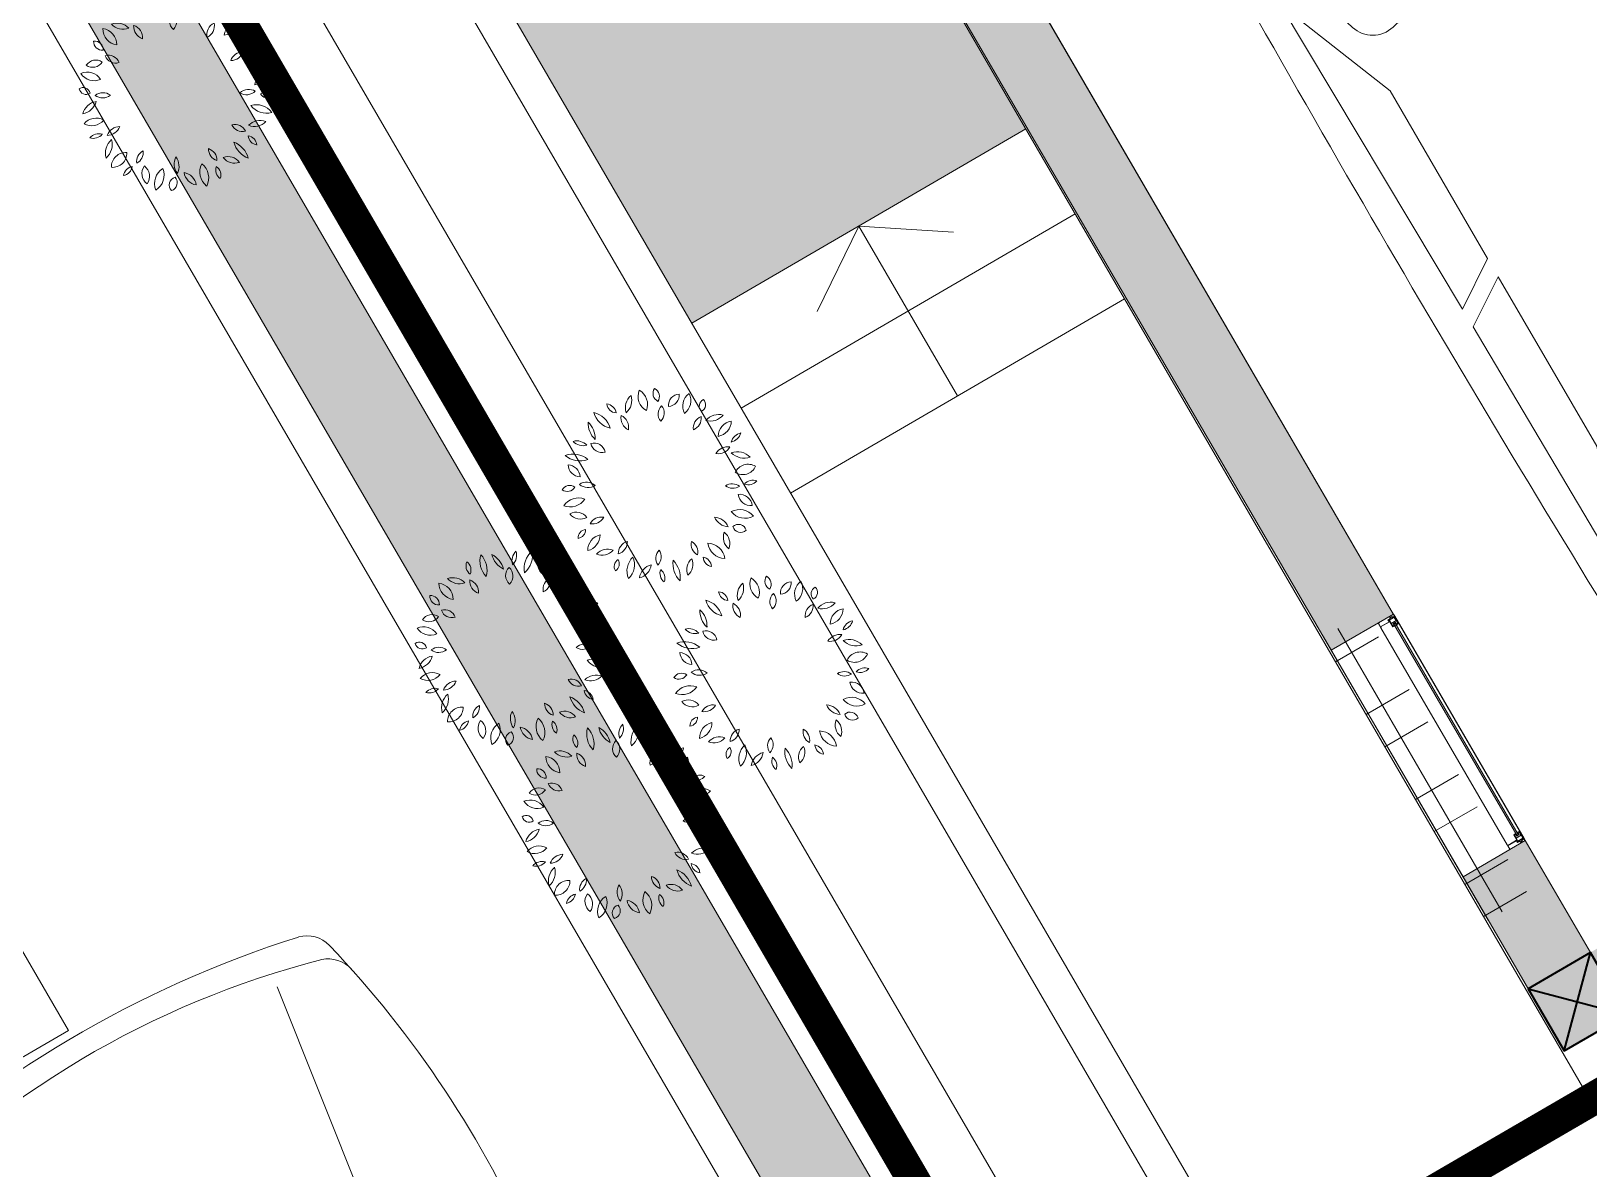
# Model space of a CAD drawing. Header units: millimetres. Extents: x 567980 to 569372, y 2065777 to 2066674.
# Drawn here: x 568778.951 to 568783.705, y 2066213.281 to 2066216.754 of the extents above; entities that cross this region are included whole.
import ezdxf

# ---------------------------------------------------------------- set-up
doc = ezdxf.new("R2010")
doc.units = ezdxf.units.MM
doc.linetypes.add('CENTER', pattern=[3, 1.5, -0.5, 0.5, -0.5])
for name, color, linetype, lineweight in [('A-COT VACH', 2, 'Continuous', 35), ('A-HATCH', 251, 'Continuous', 5), ('A-NET THAY', 125, 'Continuous', 18), ('boDnv', 54, 'Continuous', 25), ('E- RANH GIOI', 1, 'CENTER', 13), ('E- THAY', 9, 'Continuous', 20), ('E- Tuong', 4, 'Continuous', 13), ('E-Manh', 251, 'Continuous', 13), ('E-NoiThat', 32, 'Continuous', 9), ('i_Cay', 114, 'Continuous', 13), ('i_Hatch', 250, 'Continuous', 13), ('LD-CUA', 146, 'Continuous', 13), ('LD-THAY', 9, 'Continuous', 13)]:
    doc.layers.add(name, color=color, linetype=linetype, lineweight=lineweight)
doc.layers.add('ChiaLo', color=128, linetype='CENTER')
doc.layers.add('loKBT', color=42, linetype='Continuous')
pattern_1 = [(120.1642262, (562379.7247, 2061231.1729), (-0.259243943, -0.150666963), []), (210.1642262, (562379.7247, 2061231.1729), (0.150666963, -0.259243943), [])]
pattern_2 = [(30.1906983, (562415.002647, 2061251.60151), (-0.02514398147, 0.04321782266), []), (75.1906983, (562415.00265, 2061251.60151), (-0.136723608, 0.0361476823), [0.070710678, -0.1414213562])]

# ---------------------------------------------------------------- blocks, each defined once
blk = doc.blocks.new('NEN')
at = {"layer": 'ChiaLo', "ltscale": 5}
blk.add_lwpolyline([(86.0882, -161.759), (65.973, -127.1847)], dxfattribs=at)
at = {"layer": 'loKBT'}
for points in [[(92.7842, -134.7247), (76.0306, -144.4718), (86.0882, -161.759), (97.4266, -155.1623), (99.5118, -148.176)], [(76.0306, -144.4718), (65.2261, -150.7578), (75.2837, -168.045), (86.0882, -161.759)]]:
    blk.add_lwpolyline(points, close=True, dxfattribs=at)
blk = doc.blocks.new('TANG 1 BT1')
at = {"layer": 'E- THAY'}
blk.add_lwpolyline([(7155604.4, 826956.9), (7159054.4, 826956.9), (7159054.4, 827396.9), (7155604.4, 827396.9)], close=True, dxfattribs=at)
blk = doc.blocks.new('02PCAR01')
at = {"color": 0, "linetype": 'ByBlock'}
for p, q in [((-90.39, 26.87), (-54.31, 27.32)), ((-54.31, 27.32), (-67.5, 22.08)), ((-138, 26.03), (-145, 26.03)), ((-112.52, 20.16), (-138, 26.03)), ((-122.94, 26.61), (-92.48, 26.84)), ((-109.29, 22.08), (-122.94, 26.61)), ((-89.35, 22.08), (-92.48, 26.84)), ((-87.23, 22.08), (-90.39, 26.87)), ((-48.33, 25.72), (-60.01, 22.2)), ((-136.91, 23.5), (-115.59, 19.26)), ((-89.35, 22.08), (-109.29, 22.08)), ((-67.5, 22.08), (-87.23, 22.08)), ((-6, 20.97), (-40, 15.97)), ((-6, -20.97), (-40, -15.97)), ((-112.51, -20.11), (-138, -25.97)), ((-136.91, -23.36), (-115.59, -19.12)), ((-109.29, -21.95), (-122.94, -26.47)), ((-89.35, -21.95), (-109.29, -21.95)), ((-89.35, -21.95), (-92.48, -26.7)), ((-87.23, -21.95), (-90.39, -26.73)), ((-67.5, -21.95), (-87.23, -21.95)), ((-54.31, -27.18), (-67.5, -21.95)), ((-48.33, -25.52), (-60.01, -22)), ((-138, -25.97), (-145, -25.97)), ((-122.94, -26.47), (-92.48, -26.7)), ((-90.39, -26.73), (-54.31, -27.18))]:
    blk.add_line(p, q, dxfattribs=at)
for centre, radius, start, end in [((-77.24, -1914.33), 1944.6, 88.89024, 92.01225), ((-30.02, -77.69), 108.31, 76.6607, 96.5655), ((-145.41, 25.94), 3.14, 92.1119, 173.4899), ((-141.57, 24.61), 4.6, 94.3987, 147.5288), ((111.89, 0.1), 258.76, 174.0142, 185.9858), ((-8.86, 25.33), 3.14, 17.8179, 78.3942), ((-5.75, 24.64), 3.14, 14.3452, 76.6607), ((110.89, 0.1), 260.73, 174.2342, 185.7658), ((-47.46, 22.85), 3, 31.1455, 106.7984), ((-95.47, 0.91), 93.12, 343.0347, 15.8141), ((-111.75, 0.91), 111.76, 346.3976, 12.667), ((-87.12, 0.1), 48.72, 330.0774, 29.9226), ((-7.97, 0.1), 131.06, 169.6897, 190.3103), ((-59.14, 19.33), 3, 106.7984, 193.6631), ((146.01, 0.1), 262.31, 175.7971, 184.2029), ((147.71, 0.1), 261.01, 175.5919, 184.4407), ((-142.7, 0.1), 82.75, 347.0683, 12.9317), ((-59.14, -19.13), 3, 166.3369, 253.2016), ((-47.46, -22.65), 3, 253.2016, 328.8545), ((-145.41, -25.74), 3.14, 186.5101, 267.8881), ((-141.57, -24.41), 4.6, 212.4712, 265.6013), ((-9.37, -25.23), 3.14, 281.3249, 340.8826), ((-6.15, -24.54), 3.14, 283.1156, 344.5941), ((-30.02, 77.89), 108.31, 263.4345, 283.1156), ((-77.24, 1914.53), 1944.6, 267.98775, 271.10976)]:
    blk.add_arc(centre, radius, start, end, dxfattribs=at)
blk = doc.blocks.new('mb-cay40')
at = {"color": 0, "linetype": 'ByBlock'}
for centre, radius, start, end in [((-299.6, 710.3), 100.2, 149.47372, 231.75859), ((-447.9, 682.5), 100.2, 329.47372, 51.75859), ((-136.2, 736.9), 62.9, 125.40933, 202.71009), ((-230.7, 763.9), 62.9, 305.40933, 22.71009), ((16.3, 684.3), 136.5, 133.81169, 194.30773), ((-210.5, 749), 136.5, 313.81169, 14.30773), ((-426.9, 693.8), 54.1, 146.81507, 244.01934), ((-495.9, 674.7), 54.1, 326.81507, 64.01934), ((-230.7, 779.4), 98.1, 192.30595, 259.6849), ((-344.1, 662), 98.1, 12.30595, 79.6849), ((-147.5, 637.8), 79.7, 145.52479, 220.83273), ((-273.4, 630.8), 79.7, 325.52479, 40.83273), ((112.7, 711.3), 137.2, 163.46423, 212.79056), ((-134.2, 676.1), 137.2, 343.46423, 32.79056), ((138.4, 615.5), 80.6, 104.10036, 168.46502), ((39.7, 709.8), 80.6, 284.10036, 348.46502), ((-541.5, 596.8), 98.1, 183.31893, 263.19037), ((-651.1, 493.7), 98.1, 3.31893, 83.19037), ((-554.2, 555.7), 69.9, 25.45365, 116.6852), ((-522.5, 648.1), 69.9, 205.45365, 296.6852), ((-390.4, 597.1), 66.9, 168.8066, 257.6391), ((-470.3, 544.7), 66.9, 348.8066, 77.6391), ((48.9, 562.1), 68.8, 103.89139, 198.90395), ((-32.7, 606.6), 68.8, 283.89139, 18.90395), ((230.4, 506), 141.4, 100.3005, 160.44765), ((71.9, 692.4), 141.4, 280.3005, 340.44765), ((260, 521), 76.9, 122.58173, 207.17999), ((150.2, 550.6), 76.9, 302.58173, 27.17999), ((-653.7, 503), 44.2, 163.49335, 274.46973), ((-692.7, 471.4), 44.2, 343.49335, 94.46973), ((299.7, 426), 53.5, 59.98145, 155.66759), ((-680.1, 301.4), 101.7, 69.72014, 135.64891), ((-717.6, 467.9), 101.7, 249.72014, 315.64891), ((-620.4, 356.9), 75.8, 22.57231, 98.33354), ((-561.4, 461), 75.8, 202.57231, 278.33354), ((213.1, 368.7), 79.6, 86.02822, 161.36976), ((143.1, 473.5), 79.6, 266.02822, 341.36976), ((319.9, 283.6), 110.2, 64.73526, 140.57812), ((281.8, 453.3), 110.2, 244.73526, 320.57812), ((277.7, 494.4), 53.5, 239.98145, 335.66759), ((-743.4, 226), 96, 30.94824, 110.57839), ((-694.8, 365.2), 96, 210.94824, 290.57839), ((359.2, 242.1), 79.1, 90.25287, 173.52208), ((280.3, 330.1), 79.1, 270.25287, 353.52208), ((-766.5, 152.4), 75.6, 44.25765, 108.59266), ((-736.5, 276.8), 75.6, 224.25765, 288.59266), ((-637.6, 118.6), 83.9, 60.50948, 129.29199), ((-649.5, 256.6), 83.9, 240.50948, 309.29199), ((243, 141), 78, 58.87476, 131.21352), ((231.9, 266.5), 78, 238.87476, 311.21352), ((344, 142), 53.6, 28.19814, 112.19179), ((371, 217), 53.6, 208.19814, 292.19179), ((-787.2, 176.3), 110.8, 280.87616, 345.44791), ((-659.1, 39.6), 110.8, 100.87616, 165.44791), ((292.5, 25.2), 97.6, 29.1952, 106.7189), ((349.7, 166.4), 97.6, 209.1952, 286.7189), ((-689.6, -39.1), 87.4, 54.97446, 151.37923), ((-716.2, 74.2), 87.4, 234.97446, 331.37923), ((158.9, -75), 77.3, 28.80716, 103.91988), ((208.1, 37.3), 77.3, 208.80716, 283.91988), ((313.8, -58.6), 90.4, 71.37117, 141.75354), ((271.7, 82.9), 90.4, 251.37117, 321.75354), ((-674.8, -123.2), 70, 71.81925, 140.08176), ((-706.7, -11.8), 70, 251.81925, 320.08176), ((-557.2, -163.3), 78, 113.47529, 203.45596), ((-659.8, -122.8), 78, 293.47529, 23.45596), ((-551.5, -83), 75, 87.17243, 157.23647), ((-616.9, 20.9), 75, 267.17243, 337.23647), ((243.5, -118.1), 50.7, 359.25572, 87.62866), ((296.2, -68.1), 50.7, 179.25572, 267.62866), ((-604.8, -147.2), 106.6, 271.63276, 352.02679), ((-496.2, -268.5), 106.6, 91.63276, 172.02679), ((-341.9, -220.9), 95.9, 122.88731, 186.72533), ((-489.2, -151.6), 95.9, 302.88731, 6.72533), ((69.9, -150.8), 70.3, 173.64998, 254.65145), ((-18.6, -210.9), 70.3, 353.64998, 74.65145), ((132.9, -213), 116.1, 6.54869, 76.89113), ((274.6, -86.6), 116.1, 186.54869, 256.89113), ((-472.9, -293.5), 49.3, 76.54191, 193.47743), ((-509.3, -257.1), 49.3, 256.54191, 13.47743), ((-314.3, -280.8), 91.1, 159.11699, 230.36062), ((-457.4, -318.4), 91.1, 339.11699, 50.36062), ((-220.2, -348.5), 108.7, 122.11699, 201.72753), ((-378.9, -296.7), 108.7, 302.11699, 21.72753), ((-132.5, -236.1), 75.4, 148.78766, 221.59771), ((-253.3, -247.1), 75.4, 328.78766, 41.59771), ((99.9, -278), 148, 165.20711, 218.32175), ((-159.3, -332), 148, 345.20711, 38.32175), ((110.4, -276.4), 64.3, 156.77542, 231.28797), ((11, -301.2), 64.3, 336.77542, 51.28797), ((113.4, -289.9), 96.7, 38.69621, 106.24154), ((161.8, -136.6), 96.7, 218.69621, 286.24154), ((-170.5, -363.9), 62.5, 129.74751, 206.0709), ((-266.7, -343.3), 62.5, 309.74751, 26.0709), ((-159.8, -372.2), 84.6, 5.31956, 80.41897), ((-61.5, -281), 84.6, 185.31956, 260.41897)]:
    blk.add_arc(centre, radius, start, end, dxfattribs=at)
blk = doc.blocks.new('SAN VUON BT A-BT1')
at = {"layer": 'i_Hatch', "true_color": 0x46cb3a, "transparency": 33554687}
h = blk.add_hatch(dxfattribs=at)
h.set_pattern_fill('CROSS', color=95, scale=300, double=1)
h.set_pattern_definition([(0, (2832.47, -202892.13), (75, 75), [37.5, -112.5]), (90, (2851.22, -202910.88), (-75, 75), [37.5, -112.5])])
h.paths.add_polyline_path([(7163776.9, 841296.9), (7151496.9, 841296.9), (7151496.9, 841006.9), (7163486.9, 841006.9), (7163486.9, 821856.9), (7163776.9, 821856.9)])
h.paths.add_polyline_path([(7158157.3, 822152.4), (7151786.9, 822152.4), (7151786.9, 839436.9), (7151496.9, 839436.9), (7151496.9, 821856.9), (7151496.9, 821516.9), (7158157.3, 821516.9)])
at = {"layer": 'E- RANH GIOI', "ltscale": 0.1, "const_width": 100}
blk.add_lwpolyline([(7151386.9, 821436.9), (7163886.9, 821436.9), (7163886.9, 841436.9), (7151386.9, 841436.9)], close=True, dxfattribs=at)
at = {"layer": 'E-Manh'}
for p, q in [((7163486.9, 821886.9), (7163486.9, 841036.9)), ((7163376.9, 821886.9), (7163376.9, 840926.9))]:
    blk.add_line(p, q, dxfattribs=at)
blk.add_lwpolyline([(7163776.9, 821886.9), (7163776.9, 841326.9)], dxfattribs=at)
at = {"layer": 'E-NoiThat', "xscale": -30.03147058763129, "yscale": 30.03147058763129, "zscale": 30.03147058763129, "rotation": 270}
blk.add_blockref('02PCAR01', (7161874.3, 826931.5), dxfattribs=at)
at = {"layer": 'i_Cay', "xscale": 0.5, "yscale": 0.5, "zscale": 0.5}
for p in [(7163708.3, 829166.8), (7163743.9, 827187.8), (7163759.9, 826566.8)]:
    blk.add_blockref('mb-cay40', p, dxfattribs=at)
blk = doc.blocks.new('MBT1 BT1')
at = {"layer": 'E- RANH GIOI', "ltscale": 0.1, "const_width": 100}
blk.add_lwpolyline([(7075416.3, 1014867.5), (7087916.3, 1014867.5), (7087916.3, 1034867.5), (7075416.3, 1034867.5)], close=True, dxfattribs=at)
at = {"layer": 'E- THAY'}
blk.add_blockref('SAN VUON BT A-BT1', (-75970.5, 193430.5), dxfattribs=at)
blk.add_blockref('TANG 1 BT1', (-73138, 193430.5), dxfattribs=at)
blk = doc.blocks.new('BT-03')
at = {"layer": 'E- RANH GIOI', "color": 5, "ltscale": 0.05, "true_color": 0x0000fa, "const_width": 100}
blk.add_lwpolyline([(7452010.7, 959342.3), (7454558.6, 973353.1), (7458783.4, 976879), (7532889.1, 976879), (7535796, 973782.4), (7534054.3, 946243.5), (7530470.3, 942879), (7451826, 942879), (7449519.5, 945642.7)], close=True, dxfattribs=at)
at = {"layer": 'loKBT'}
for points in [[(7518540, 959879), (7506040, 959879), (7506040, 939879), (7518540, 939879)], [(7518540, 959879), (7506040, 959879), (7506040, 939879), (7518540, 939879)], [(7518540, 959879), (7506040, 959879), (7506040, 939879), (7518540, 939879)], [(7537922.7, 959879), (7518540, 959879), (7518540, 939879), (7531657.8, 939879), (7536973.4, 944869)]]:
    blk.add_lwpolyline(points, close=True, dxfattribs=at)
blk = doc.blocks.new('SFFSF')
h = blk.add_hatch(color=250)
h.paths.add_polyline_path([(339646.8, 104917.2), (339646.8, 104891.8), (339678.5, 104891.8), (339678.5, 104898.5), (339675.3, 104898.5, 1), (339675.3, 104897.3), (339677.3, 104897.3), (339677.3, 104893), (339663.4, 104893), (339663.4, 104916), (339677.3, 104916), (339677.3, 104911.7), (339675.3, 104911.7, 1), (339675.3, 104910.5), (339678.5, 104910.5), (339678.5, 104917.2)])
h.paths.add_polyline_path([(339648, 104916), (339662.2, 104916), (339662.2, 104893), (339648, 104893)], flags=16)
blk.add_lwpolyline([(339663.4, 104893), (339663.4, 104916), (339677.3, 104916), (339677.3, 104911.7), (339675.3, 104911.7, 1), (339675.3, 104910.5), (339678.5, 104910.5), (339678.5, 104917.2), (339646.8, 104917.2), (339646.8, 104891.8), (339678.5, 104891.8), (339678.5, 104898.5), (339675.3, 104898.5, 1), (339675.3, 104897.3), (339677.3, 104897.3), (339677.3, 104893)], format="xyb", close=True)
blk.add_lwpolyline([(339662.2, 104893), (339662.2, 104916), (339648, 104916), (339648, 104893)], close=True)
blk = doc.blocks.new('DDDDA')
blk.add_hatch(color=250).paths.add_polyline_path([(339343.8, 104970.9), (339343.8, 104969.3), (339332.6, 104969.3), (339332.6, 104958.1), (339343.8, 104958.1), (339343.8, 104956.6, 0.240391), (339346.5, 104960.7), (339335.6, 104960.7), (339335.6, 104966.7), (339346.5, 104966.7, 0.240391)])
blk.add_lwpolyline([(339343.8, 104970.9), (339343.8, 104969.3), (339332.6, 104969.3), (339332.6, 104958.1), (339343.8, 104958.1), (339343.8, 104956.6, 0.240391), (339346.5, 104960.7), (339335.6, 104960.7), (339335.6, 104966.7), (339346.5, 104966.7, 0.240391)], format="xyb", close=True)
blk = doc.blocks.new('*U496')
for points in [[(22.1, 21.5), (0, 21.5), (0, 27.7), (1.2, 27.7), (1.2, 22.7), (17.8, 22.7), (17.8, 63.1), (8.9, 63.1), (8.9, 71.6), (5.1, 74.3), (5.1, 83.1), (8.9, 85.8), (8.9, 93.1), (1.2, 93.1), (1.2, 89.3), (0, 89.3), (0, 94.3), (10.1, 94.3), (10.1, 93.1), (10.1, 91.1), (10.1, 82.5), (8.9, 82.5), (8.9, 84.3), (6.3, 82.5), (6.3, 74.9), (8.9, 73.1), (8.9, 74.9), (10.1, 74.9), (10.1, 64.3), (19, 64.3), (19, 22.7), (22.1, 22.7)], [(1044.6, 21.5), (1066.7, 21.5), (1066.7, 27.7), (1065.5, 27.7), (1065.5, 22.7), (1048.9, 22.7), (1048.9, 63.1), (1057.8, 63.1), (1057.8, 71.6), (1061.6, 74.3), (1061.6, 83.1), (1057.8, 85.8), (1057.8, 93.1), (1065.5, 93.1), (1065.5, 89.3), (1066.7, 89.3), (1066.7, 94.3), (1056.6, 94.3), (1056.6, 93.1), (1056.6, 91.1), (1056.6, 82.5), (1057.8, 82.5), (1057.8, 84.3), (1060.4, 82.5), (1060.4, 74.9), (1057.8, 73.1), (1057.8, 74.9), (1056.6, 74.9), (1056.6, 64.3), (1047.7, 64.3), (1047.7, 22.7), (1044.6, 22.7)]]:
    blk.add_hatch(color=250).paths.add_polyline_path(points)
for p, q in [((10.1, 94.3), (1056.6, 94.3)), ((22.1, 21.5), (1044.6, 21.5))]:
    blk.add_line(p, q)
for points in [[(8.9, 93.1), (8.9, 85.8), (5.1, 83.1), (5.1, 74.3), (8.9, 71.6), (8.9, 63.1), (17.8, 63.1), (17.8, 22.7), (1.2, 22.7), (1.2, 27.7), (0, 27.7), (0, 21.5), (22.1, 21.5), (22.1, 22.7), (19, 22.7), (19, 64.3), (10.1, 64.3), (10.1, 74.9), (8.9, 74.9), (8.9, 73.1), (6.3, 74.9), (6.3, 82.5), (8.9, 84.3), (8.9, 82.5), (10.1, 82.5), (10.1, 93.1), (10.1, 93.1), (10.1, 94.3), (0, 94.3), (0, 89.3), (1.2, 89.3), (1.2, 93.1), (8.9, 93.1)], [(1057.8, 93.1), (1057.8, 85.8), (1061.6, 83.1), (1061.6, 74.3), (1057.8, 71.6), (1057.8, 63.1), (1048.9, 63.1), (1048.9, 22.7), (1065.5, 22.7), (1065.5, 27.7), (1066.7, 27.7), (1066.7, 21.5), (1044.6, 21.5), (1044.6, 22.7), (1047.7, 22.7), (1047.7, 64.3), (1056.6, 64.3), (1056.6, 74.9), (1057.8, 74.9), (1057.8, 73.1), (1060.4, 74.9), (1060.4, 82.5), (1057.8, 84.3), (1057.8, 82.5), (1056.6, 82.5), (1056.6, 93.1), (1056.6, 93.1), (1056.6, 94.3), (1066.7, 94.3), (1066.7, 89.3), (1065.5, 89.3), (1065.5, 93.1), (1057.8, 93.1)]]:
    blk.add_lwpolyline(points)
blk.add_lwpolyline([(1030.7, 75.7), (36, 75.7), (36, 81.7), (1030.7, 81.7)], close=True)
at = {"xscale": -1, "rotation": 180}
blk.add_blockref('SFFSF', (-339634.7, 104983.2), dxfattribs=at)
blk.add_blockref('DDDDA', (-339299.6, -104885))
at = {"xscale": -1}
blk.add_blockref('DDDDA', (340366.2, -104885), dxfattribs=at)
at = {"rotation": 180}
blk.add_blockref('SFFSF', (340701.3, 104983.2), dxfattribs=at)
blk = doc.blocks.new('COT220')
at = {"layer": 'i_Hatch'}
h = blk.add_hatch(color=256, dxfattribs=at)
h.dxf.hatch_style = 1
h.paths.add_polyline_path([(-124343785.7, 101818213.4), (-124343565.7, 101818213.4), (-124343565.7, 101818433.4), (-124343785.7, 101818433.4)])
at = {"layer": 'A-COT VACH'}
for p, q in [((-124343785.7, 101818433.4), (-124343565.7, 101818213.4)), ((-124343785.7, 101818213.4), (-124343565.7, 101818433.4))]:
    blk.add_line(p, q, dxfattribs=at)
blk.add_lwpolyline([(-124343785.7, 101818213.4), (-124343565.7, 101818213.4), (-124343565.7, 101818433.4), (-124343785.7, 101818433.4)], close=True, dxfattribs=at)
blk = doc.blocks.new('LUOICOT A-BT2')
at = {"layer": 'E- Tuong'}
blk.add_blockref('COT220', (131374870.7, -100973722.6), dxfattribs=at)
blk = doc.blocks.new('TANG 1 BT2')
at = {"layer": 'A-HATCH'}
h = blk.add_hatch(color=256, dxfattribs=at)
h.dxf.hatch_style = 1
h.paths.add_polyline_path([(7034885, 743950), (7031305, 743950), (7031305, 743950), (7031305, 743730), (7031085, 743730), (7031085, 742615), (7031305, 742615), (7031305, 743130), (7031510, 743130), (7031510, 743730), (7034885, 743730), (7034885, 743730)])
h.paths.add_polyline_path([(7031455, 743185), (7031305, 743185), (7031305, 743730), (7031455, 743730)], flags=16)
h.paths.add_polyline_path([(7035285, 743950), (7034885, 743950), (7034885, 743730), (7035285, 743730)])
h.paths.add_polyline_path([(7039685, 743950), (7037685, 743950), (7037685, 743730), (7039685, 743730)])
h.paths.add_polyline_path([(7039905, 743730), (7039905, 743730), (7039685, 743730), (7039685, 743230), (7039905, 743230)])
h.paths.add_polyline_path([(7039905, 742030), (7039685, 742030), (7039685, 740900), (7039685, 740994.9), (7039905, 740994.9)])
h.paths.add_polyline_path([(7039905, 739794.9), (7039685, 739794.9), (7039685, 739250), (7039905, 739250)])
h.paths.add_polyline_path([(7039685, 739250), (7037635, 739250), (7037634.9, 739590), (7037525, 739590), (7037525, 738162.5), (7037745, 738162.5), (7037745, 739030), (7039685, 739030)])
h.paths.add_polyline_path([(7040124.9, 739450), (7039905, 739450), (7039905, 739250), (7039905, 739030), (7039685, 739030), (7039562.5, 739030), (7039562.5, 738810), (7040124.9, 738810)])
h.paths.add_polyline_path([(7034885, 739140), (7034105, 739140), (7034105, 739250), (7033995, 739250), (7033995, 739140), (7031305, 739140), (7031305, 739030), (7031865, 739030), (7031865, 738029.9), (7032085, 738029.9), (7032085, 739030), (7034885, 739030)])
h.paths.add_polyline_path([(7034105, 740450), (7031305, 740450), (7031305, 741815), (7031085, 741815), (7031085, 739250), (7031305, 739250), (7031305, 740340), (7033995, 740340), (7033995, 740050), (7034105, 740050), (7034105, 740230)])
h.paths.add_polyline_path([(7032085, 736229.9), (7031865, 736229.9), (7031865, 735230), (7031305, 735230), (7031305, 735120), (7031455, 735120), (7031455, 734775), (7031305, 734775), (7031305, 735010), (7031305, 735010), (7031085, 735010), (7031085, 734610), (7031305, 734610), (7031305, 734720), (7031510, 734720), (7031510, 735120), (7033974.9, 735120), (7033974.9, 735230), (7032085, 735230)])
h.paths.add_polyline_path([(7034885, 735010), (7034885, 735120), (7034774.9, 735120), (7034774.9, 735230), (7034885, 735230), (7034885, 735230), (7035105, 735230), (7035395, 735230), (7035395, 735010), (7034995, 735010)])
h.paths.add_polyline_path([(7034995, 735010), (7034885, 735010), (7034885, 729329.5), (7034995, 729329.5), (7034995, 729479.5), (7035340, 729479.5), (7035340, 729329.5), (7034505, 729329.5), (7034505, 729109.5), (7035470.1, 729109.5), (7035470.1, 729329.5), (7035395, 729329.5), (7035395, 729534.5), (7034995, 729534.5)])
h.paths.add_polyline_path([(7039685, 735230), (7037745, 735230), (7037745, 735962.5), (7037525, 735962.5), (7037525, 735010), (7039685, 735010), (7039685, 735010)])
h.paths.add_polyline_path([(7040124.9, 735450), (7039562.4, 735450), (7039562.4, 735230), (7039685, 735230), (7039905, 735230), (7039905, 735010), (7039905, 734810), (7040124.9, 734810)])
h.paths.add_polyline_path([(7039905, 735010), (7039685, 735010), (7039685, 734610), (7039905, 734610)])
h.paths.add_polyline_path([(7039905, 733410), (7039685, 733410), (7039685, 731580), (7039795, 731470), (7039905, 731580)])
h.paths.add_polyline_path([(7039905, 731360), (7039905, 731360), (7039685, 731360), (7039685, 731451.1), (7039190.1, 730956.1), (7039345.7, 730800.5)])
h.paths.add_polyline_path([(7031305, 730524.5), (7031085, 730524.5), (7031085, 733810), (7031305, 733810)])
h.paths.add_polyline_path([(7031305, 729724.5), (7031085, 729724.5), (7031085, 729109.5), (7031685, 729109.5), (7031685, 729329.5), (7031305, 729329.5)])
h.paths.add_polyline_path([(7037655.2, 729109.5), (7037435.2, 729109.5), (7037070.1, 729109.5), (7037070.1, 729329.5), (7037435.2, 729329.5), (7037435.2, 729329.5), (7037564, 729329.5), (7038058.9, 729824.5), (7038214.5, 729669), (7037655.2, 729109.5)])
at = {"layer": 'E- THAY'}
blk.add_lwpolyline([(7031085, 729724.5), (7031305, 729724.5), (7031305, 730524.5), (7031085, 730524.5)], close=True, dxfattribs=at)
at = {"layer": 'E- Tuong'}
for p, q in [((7031085, 733810), (7031085, 730524.5)), ((7031305, 730523.5), (7031305, 733810)), ((7031305, 733810), (7031305, 730523.5)), ((7031305, 730524.5), (7031085, 730524.5)), ((7031085, 730524.5), (7031305, 730524.5)), ((7031085, 730524.5), (7031085, 730523.5)), ((7031085, 730524.5), (7031085, 730523.5)), ((7031305, 729724.5), (7031085, 729724.5)), ((7031305, 729724.5), (7031085, 729724.5)), ((7031085, 729724.5), (7031085, 729109.5)), ((7031305, 729724.5), (7031305, 729329.5)), ((7031085, 729109.5), (7031685, 729109.5))]:
    blk.add_line(p, q, dxfattribs=at)
at = {"layer": 'E-NoiThat', "xscale": -30.03147058763129, "yscale": 30.03147058763129, "zscale": 30.03147058763129, "rotation": 270}
blk.add_blockref('02PCAR01', (7032758.1, 733937.3), dxfattribs=at)
at = {"layer": 'i_Hatch', "color": 252, "transparency": 33554687}
blk.add_blockref('LUOICOT A-BT2', (0, -115381.2), dxfattribs=at)
at = {"layer": 'LD-CUA', "xscale": 0.7500000000001072, "yscale": 0.7500000000001072, "zscale": 0.7500000000001072, "rotation": 270}
blk.add_blockref('*U496', (7031234.3, 730524.5), dxfattribs=at)
blk = doc.blocks.new('MB TANG 1 BT2')
at = {"layer": 'i_Hatch', "transparency": 33554687}
h = blk.add_hatch(dxfattribs=at)
h.set_pattern_fill('_USER', color=256, scale=300.007506, angle=90, double=1, pattern_type=0)
h.set_pattern_definition([(90.0000093, (-1013559.77, -361434.83), (-300.007506, -4.9e-05), []), (180.0000093, (-1013559.77, -361434.83), (4.9e-05, -300.007506), [])])
h.paths.add_polyline_path([(7031238, 729564.5), (7031238, 729569.5), (7031236.5, 729569.5), (7031236.5, 729599.5), (7031236.5, 730529.5), (7031236.5, 730559.5), (7031238, 730559.5), (7031238, 730564.5), (7031085, 730564.5), (7031085, 729564.5)])
at = {"layer": 'LD-THAY', "xscale": 1.000536784354254, "yscale": 1.000536784354254, "zscale": 1.000536784354254, "rotation": 0.02648139157141569}
blk.add_blockref('TANG 1 BT2', (-3429.4, -3650.7), dxfattribs=at)

msp = doc.modelspace()

# ---------------------------------------------------------------- block references
at = {"layer": 'boDnv'}
msp.add_blockref('NEN', (568697.4807, 2066371.6973), dxfattribs=at)

# ---------------------------------------------------------------- next in the draw order: hatches: boundary and pattern name
at = {"layer": 'i_Hatch', "transparency": 33554687}
h = msp.add_hatch(dxfattribs=at)
h.set_pattern_fill('_USER', color=256, scale=0.299847, angle=120.1642, double=1, pattern_type=0)
h.set_pattern_definition(pattern_1)
h.paths.add_polyline_path([(568783.5224, 2066214.1138), (568783.0202, 2066214.9779), (568782.8893, 2066214.9018), (568783.3915, 2066214.0377)])

# ---------------------------------------------------------------- next in the draw order: block references
at = {"layer": 'LD-THAY', "xscale": 0.001000000000001394, "yscale": 0.001000000000001394, "zscale": 0.001000000000001394, "rotation": 30.1906983248881}
msp.add_blockref('MBT1 BT1', (563167.4389, 2061768.3623, -0.0003), dxfattribs=at)

# ---------------------------------------------------------------- next in the draw order: hatches: boundary and pattern name
at = {"layer": 'i_Hatch', "transparency": 33554687}
h = msp.add_hatch(dxfattribs=at)
h.set_pattern_fill('DOLMIT', color=256, scale=0.2, angle=30.1907, double=1)
h.set_pattern_definition(pattern_2)
h.paths.add_polyline_path([(568774.5545, 2066226.8955), (568780.9666, 2066215.8626), (568781.9863, 2066216.4552), (568780.5712, 2066218.8901), (568780.5712, 2066218.8901), (568778.6628, 2066222.1738), (568776.1668, 2066226.4685), (568782.2935, 2066230.0292), (568781.7008, 2066231.0488)])
h = msp.add_hatch(dxfattribs=at)
h.set_pattern_fill('_USER', color=256, scale=0.299847, angle=120.1642, double=1, pattern_type=0)
h.set_pattern_definition(pattern_1)
h.paths.add_polyline_path([(568783.5224, 2066214.1138), (568783.0202, 2066214.9779), (568782.8893, 2066214.9018), (568783.3915, 2066214.0377)])

# ---------------------------------------------------------------- next in the draw order: linework, layer by layer
at = {"layer": 'A-NET THAY', "elevation": -0.0003}
msp.add_lwpolyline([(568788.5819, 2066212.8548), (568785.2973, 2066210.9438), (568784.9302, 2066211.5748), (568783.8325, 2066210.9362), (568774.5091, 2066226.9613), (568790.1527, 2066236.0627), (568790.8858, 2066234.5728)], dxfattribs=at)
at = {"layer": 'E- RANH GIOI', "color": 5, "ltscale": 0.05, "true_color": 0x0000fa}
msp.add_line((568782.06, 2066212.5311, -0.0003), (568790.4931, 2066217.4375, -0.0003), dxfattribs=at)
at = {"layer": 'E- RANH GIOI', "ltscale": 0.05, "const_width": 0.1, "elevation": -0.0003}
msp.add_lwpolyline([(568783.5686, 2066209.9381), (568794.9076, 2066216.5351), (568796.9927, 2066223.5213), (568790.3494, 2066237.0217), (568773.511, 2066227.2252)], close=True, dxfattribs=at)
at = {"layer": 'LD-THAY'}
for p, q in [((568781.9863, 2066216.4552, -0.0003), (568780.9666, 2066215.8626, -0.0003)), ((568782.137, 2066216.196, -0.0003), (568781.1173, 2066215.6034, -0.0003)), ((568781.4765, 2066216.1589, -0.0003), (568781.3493, 2066215.8984, -0.0003)), ((568781.4765, 2066216.1589, -0.0003), (568781.7778, 2066215.6404, -0.0003)), ((568781.4765, 2066216.1589, -0.0003), (568781.7658, 2066216.1404, -0.0003)), ((568782.2876, 2066215.9367, -0.0003), (568781.268, 2066215.3441, -0.0003)), ((568783.6998, 2066213.5069, -0.0003), (568782.2876, 2066215.9367, -0.0003))]:
    msp.add_line(p, q, dxfattribs=at)
at = {"layer": 'LD-THAY', "elevation": -0.0003}
for points in [[(568773.511, 2066227.2252), (568790.3494, 2066237.0217), (568796.9927, 2066223.5213), (568794.9076, 2066216.5351), (568783.5686, 2066209.9381), (568773.511, 2066227.2252)], [(568785.1867, 2066211.134), (568783.6481, 2066210.2389), (568773.8118, 2066227.1457), (568790.3276, 2066236.7545), (568791.0128, 2066235.304)], [(568784.9855, 2066211.4797), (568783.7927, 2066210.7858), (568774.3587, 2066227.0011), (568790.2435, 2066236.2428), (568790.7654, 2066235.1823)], [(568783.7711, 2066230.8879), (568782.8119, 2066230.3305), (568782.2193, 2066231.3501), (568775.5742, 2066227.4881), (568782.2876, 2066215.9367), (568782.2876, 2066215.9367), (568783.6998, 2066213.5069), (568791.114, 2066217.8159), (568791.3082, 2066217.9287), (568788.7471, 2066222.3355), (568789.2614, 2066222.6344), (568786.2181, 2066227.871), (568785.6996, 2066227.5697), (568783.7711, 2066230.8879)]]:
    msp.add_lwpolyline(points, dxfattribs=at)

# ---------------------------------------------------------------- next in the draw order: block references
at = {"layer": 'i_Cay', "xscale": -0.0005000000000006967, "yscale": 0.0005000000000006969, "zscale": 0.0005000000000006969, "rotation": 30.19069818255203}
for p in [(568780.831, 2066215.2318, -0.0003), (568781.1724, 2066214.6588, -0.0003)]:
    msp.add_blockref('mb-cay40', p, dxfattribs=at)
at = {"layer": 'LD-THAY', "extrusion": (-4.4763e-10, 2.88067e-10, -1), "xscale": -0.0009994635036299976, "yscale": 0.0009994635036299979, "zscale": -0.0009994635036299976, "rotation": 329.8357830666833}
msp.add_blockref('MB TANG 1 BT2', (-563074.0504, 2062052.518, 0.0007), dxfattribs=at)
at = {"layer": 'loKBT', "xscale": 0.001000000000001394, "yscale": 0.001000000000001394, "zscale": 0.001000000000001394, "rotation": 30.1906983248881}
msp.add_blockref('BT-03', (562757.5165, 2061616.6273, -0.0003), dxfattribs=at)

# ---------------------------------------------------------------- next in the draw order: block references
at = {"layer": 'LD-THAY', "xscale": 0.001000000000001394, "yscale": 0.001000000000001394, "zscale": 0.001000000000001394, "rotation": 30.1906983248881}
msp.add_blockref('MBT1 BT1', (563167.4389, 2061768.3623, -0.0003), dxfattribs=at)

# ---------------------------------------------------------------- next in the draw order: hatches: boundary and pattern name
at = {"layer": 'i_Hatch', "transparency": 33554687}
h = msp.add_hatch(dxfattribs=at)
h.set_pattern_fill('DOLMIT', color=256, scale=0.2, angle=30.1907, double=1)
h.set_pattern_definition(pattern_2)
h.paths.add_polyline_path([(568774.5545, 2066226.8955), (568780.9666, 2066215.8626), (568781.9863, 2066216.4552), (568780.5712, 2066218.8901), (568780.5712, 2066218.8901), (568778.6628, 2066222.1738), (568776.1668, 2066226.4685), (568782.2935, 2066230.0292), (568781.7008, 2066231.0488)])

# ---------------------------------------------------------------- next in the draw order: linework, layer by layer
at = {"layer": 'A-NET THAY', "elevation": -0.0003}
msp.add_lwpolyline([(568788.5819, 2066212.8548), (568785.2973, 2066210.9438), (568784.9302, 2066211.5748), (568783.8325, 2066210.9362), (568774.5091, 2066226.9613), (568790.1527, 2066236.0627), (568790.8858, 2066234.5728)], dxfattribs=at)
at = {"layer": 'E- RANH GIOI', "color": 5, "ltscale": 0.05, "true_color": 0x0000fa}
msp.add_line((568782.06, 2066212.5311, -0.0003), (568790.4931, 2066217.4375, -0.0003), dxfattribs=at)
at = {"layer": 'E- RANH GIOI', "ltscale": 0.05, "const_width": 0.1, "elevation": -0.0003}
msp.add_lwpolyline([(568783.5686, 2066209.9381), (568794.9076, 2066216.5351), (568796.9927, 2066223.5213), (568790.3494, 2066237.0217), (568773.511, 2066227.2252)], close=True, dxfattribs=at)
at = {"layer": 'LD-THAY'}
for p, q in [((568781.9863, 2066216.4552, -0.0003), (568780.9666, 2066215.8626, -0.0003)), ((568782.137, 2066216.196, -0.0003), (568781.1173, 2066215.6034, -0.0003)), ((568781.4765, 2066216.1589, -0.0003), (568781.3493, 2066215.8984, -0.0003)), ((568781.4765, 2066216.1589, -0.0003), (568781.7778, 2066215.6404, -0.0003)), ((568781.4765, 2066216.1589, -0.0003), (568781.7658, 2066216.1404, -0.0003)), ((568782.2876, 2066215.9367, -0.0003), (568781.268, 2066215.3441, -0.0003)), ((568783.6998, 2066213.5069, -0.0003), (568782.2876, 2066215.9367, -0.0003))]:
    msp.add_line(p, q, dxfattribs=at)
at = {"layer": 'LD-THAY', "elevation": -0.0003}
for points in [[(568773.511, 2066227.2252), (568790.3494, 2066237.0217), (568796.9927, 2066223.5213), (568794.9076, 2066216.5351), (568783.5686, 2066209.9381), (568773.511, 2066227.2252)], [(568785.1867, 2066211.134), (568783.6481, 2066210.2389), (568773.8118, 2066227.1457), (568790.3276, 2066236.7545), (568791.0128, 2066235.304)], [(568784.9855, 2066211.4797), (568783.7927, 2066210.7858), (568774.3587, 2066227.0011), (568790.2435, 2066236.2428), (568790.7654, 2066235.1823)], [(568783.7711, 2066230.8879), (568782.8119, 2066230.3305), (568782.2193, 2066231.3501), (568775.5742, 2066227.4881), (568782.2876, 2066215.9367), (568782.2876, 2066215.9367), (568783.6998, 2066213.5069), (568791.114, 2066217.8159), (568791.3082, 2066217.9287), (568788.7471, 2066222.3355), (568789.2614, 2066222.6344), (568786.2181, 2066227.871), (568785.6996, 2066227.5697), (568783.7711, 2066230.8879)]]:
    msp.add_lwpolyline(points, dxfattribs=at)

# ---------------------------------------------------------------- next in the draw order: block references
at = {"layer": 'i_Cay', "xscale": -0.0005000000000006967, "yscale": 0.0005000000000006969, "zscale": 0.0005000000000006969, "rotation": 30.19069818255203}
for p in [(568780.831, 2066215.2318, -0.0003), (568781.1724, 2066214.6588, -0.0003)]:
    msp.add_blockref('mb-cay40', p, dxfattribs=at)
at = {"layer": 'LD-THAY', "extrusion": (-4.4763e-10, 2.88067e-10, -1), "xscale": -0.0009994635036299976, "yscale": 0.0009994635036299979, "zscale": -0.0009994635036299976, "rotation": 329.8357830666833}
msp.add_blockref('MB TANG 1 BT2', (-563074.0504, 2062052.518, 0.0007), dxfattribs=at)
at = {"layer": 'loKBT', "xscale": 0.001000000000001394, "yscale": 0.001000000000001394, "zscale": 0.001000000000001394, "rotation": 30.1906983248881}
msp.add_blockref('BT-03', (562757.5165, 2061616.6273, -0.0003), dxfattribs=at)

doc.saveas('drawing.dxf')
